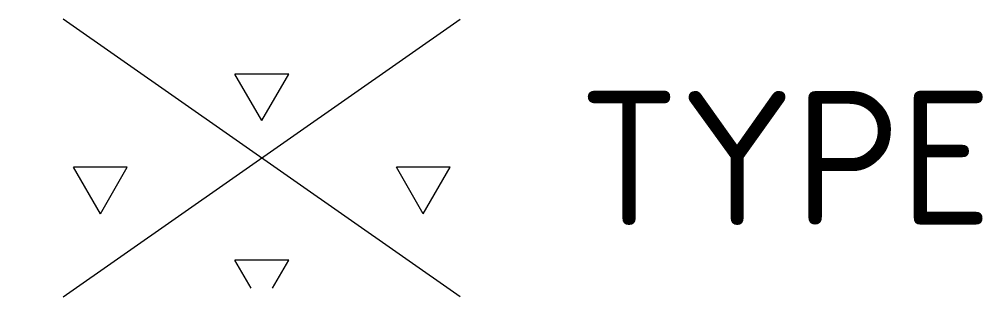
# Model space of a CAD drawing. Header units: metres. Extents: x -3.3 to 9.7, y -1.9 to 1.9.
import ezdxf
from ezdxf.enums import TextEntityAlignment as Align

# ---------------------------------------------------------------- set-up
doc = ezdxf.new("R2010")
doc.units = ezdxf.units.M
doc.layers.get('0').update_dxf_attribs({"lineweight": 25})
doc.styles.add('NLCS-ISO', font='NLCS-ISO.ttf')

msp = doc.modelspace()

# ---------------------------------------------------------------- hatches: boundary and pattern name
h = msp.add_hatch()
h.set_pattern_fill('AGR-STRUWEEL-SO', color=256, scale=0.5, style=0, pattern_type=2)
h.set_pattern_definition([(60, (0, 0.5), (7e-07, 2.5), [0.7217, -3.60844]), (120, (0, 0.5), (-2.16506, 1.25), [0.7217, -3.60844]), (180, (0.3608, 1.125), (-2.16506, -1.25), [0.7217, -3.60844])])
edge = h.paths.add_edge_path()
edge.add_ellipse((0, 0), major_axis=(-3.25, 0), ratio=0.538462, start_angle=0, end_angle=360, ccw=False)

# ---------------------------------------------------------------- linework, layer by layer
for p, q in [((-2.662, -1.864), (2.662, 1.864)), ((2.662, -1.864), (-2.662, 1.864))]:
    msp.add_line(p, q)

# ---------------------------------------------------------------- texts
at = {"style": 'NLCS-ISO'}
msp.add_attdef('TYPE', text='', height=1.8, dxfattribs=at).set_placement((4.25, 0), align=Align.MIDDLE_LEFT)

doc.saveas('drawing.dxf')
